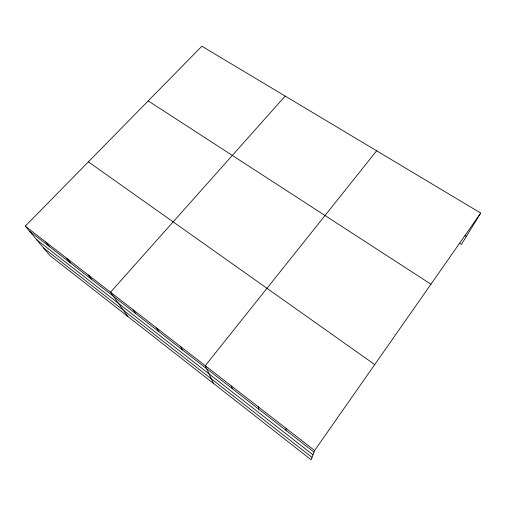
<?xml version="1.0" encoding="UTF-8"?>
<svg xmlns="http://www.w3.org/2000/svg" width="506" height="506" viewBox="0 0 506 506"><rect width="100%" height="100%" fill="white"/><g stroke="black" fill="none" stroke-linecap="round" stroke-linejoin="round"><path stroke-width="0.76" d="M285.998 430.359L286.054 428.354M480.7 213.064L314.624 450.511L311.146 459.777L49.986 255.587L25.3 226.125L201.869 46.223L480.7 213.064L461.39 244.449L459.378 243.203M376.628 150.794L205.265 365.699L213.475 383.415M285.175 96.07L110.523 292.221L127.841 316.459M465.027 235.53L466.374 236.359M148.207 100.896L430.941 284.208M88.373 161.863L374.718 364.586M25.3 226.125L314.624 450.511M29.525 231.166L314.017 452.117M36.66 239.686L313.005 454.812M43.605 247.978L312.031 457.411M45.793 242.02L49.733 246.865M66.817 258.326L70.448 262.956M88.386 275.055L91.7 279.457M133.261 309.855L135.874 313.764M156.607 327.964L158.852 331.607M180.604 346.572L182.445 349.931M231.413 385.977L232.368 388.703M258.326 406.849L258.794 409.227"/></g></svg>
